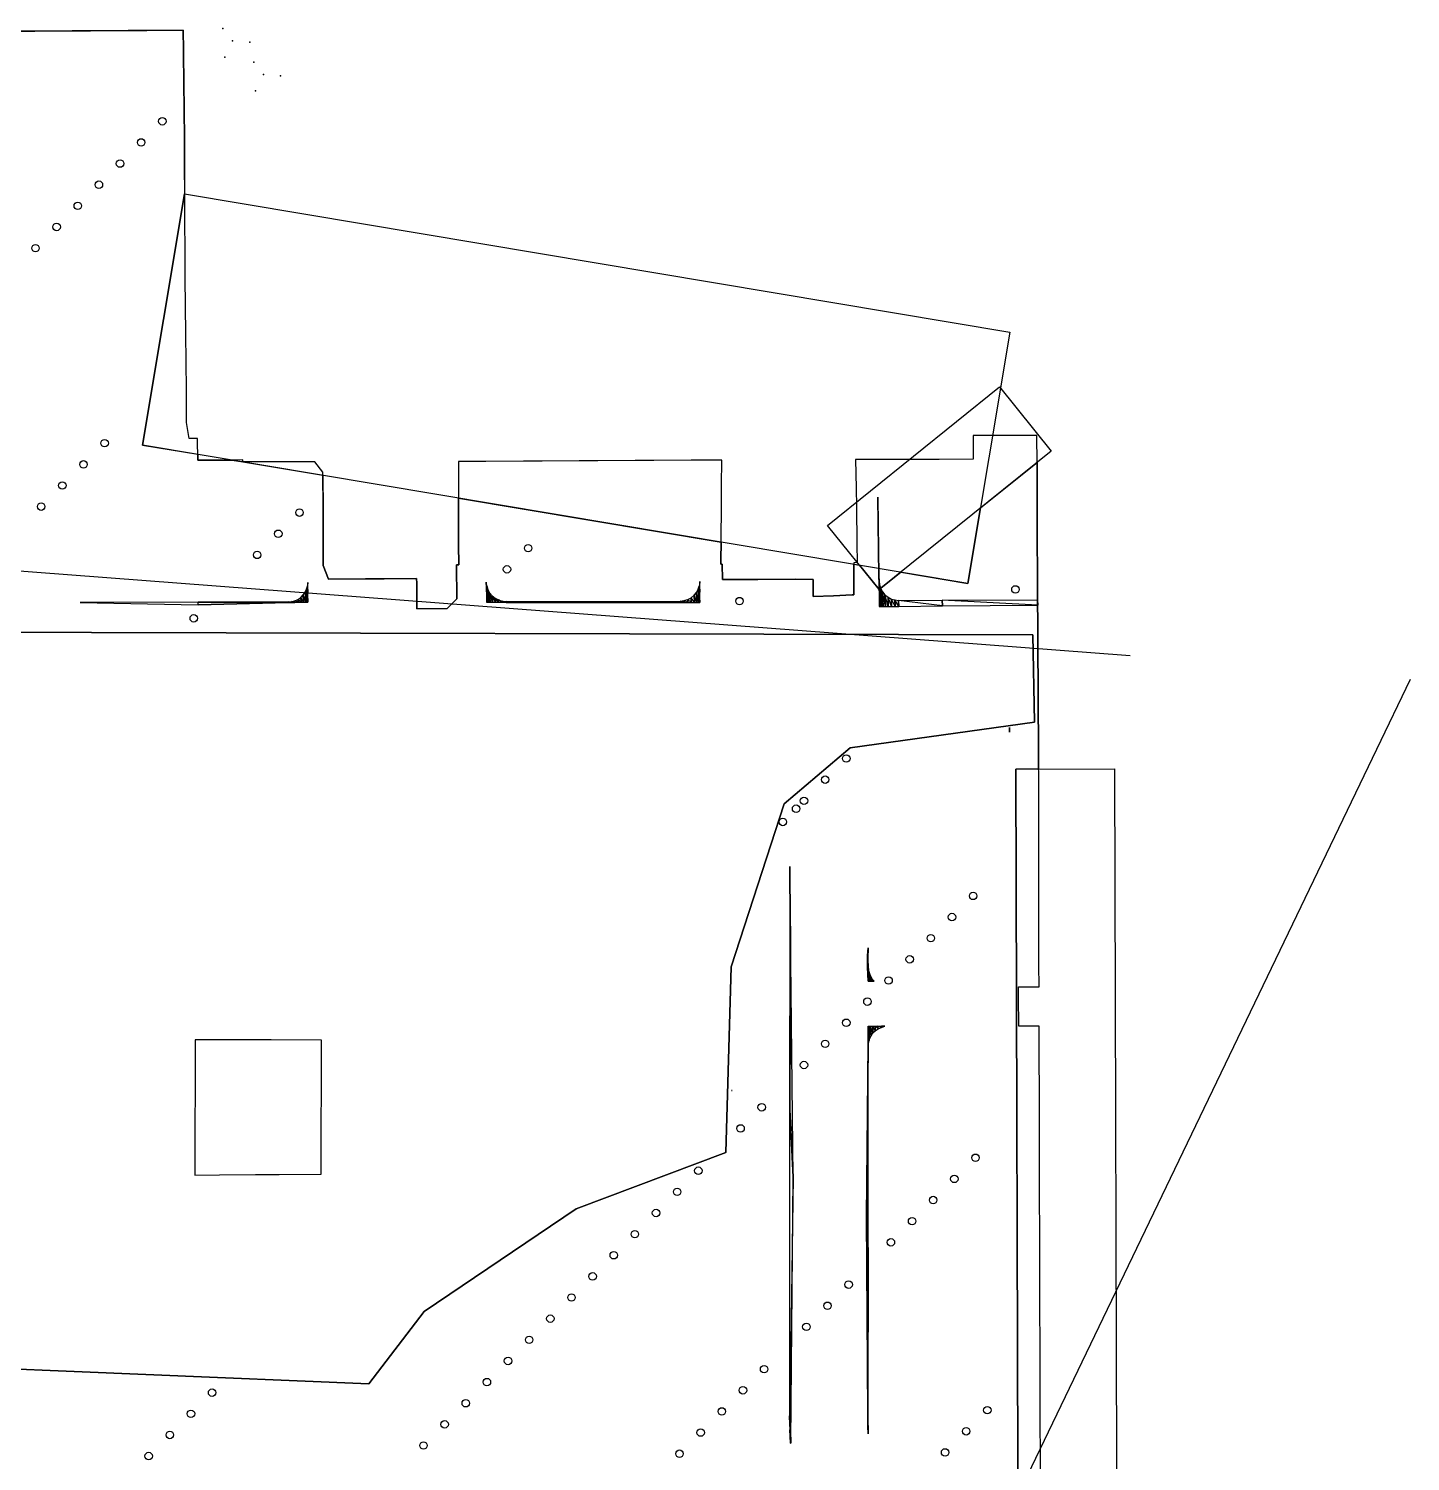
# Model space of a CAD drawing. Header units: metres. Extents: x 4 to 261, y 19 to 641.
# Drawn here: x 146.5 to 220.4, y 527.1 to 603.8 of the extents above; entities that cross this region are included whole.
import ezdxf

# ---------------------------------------------------------------- set-up
doc = ezdxf.new("R2010")
doc.units = ezdxf.units.M
for name, color, linetype in [('BOUNDARY', 7, 'Continuous'), ('BUILDING', 7, 'Continuous'), ('ELECTR_CABLE', 7, 'Continuous'), ('ELECTR_CABLE_COMM', 7, 'Continuous'), ('ROAD', 7, 'Continuous'), ('SIDEWALK_PATH', 7, 'Continuous'), ('TREE', 7, 'Continuous')]:
    doc.layers.add(name, color=color, linetype=linetype)

# ---------------------------------------------------------------- blocks, each defined once
blk = doc.blocks.new('СПИРЕЯ_СЕРАЯ')
blk.add_circle((0, 0), 0.2)
blk = doc.blocks.new('МИСКАНТУС_КИТАЙСКИЙ')
blk.add_circle((0, 0), 0.2)
blk = doc.blocks.new('ДЕРЕН_FLAVIRAMEA')
blk.add_circle((0, 0), 0.2)
blk = doc.blocks.new('ДЕРЕН_SIBIRICA')
blk.add_circle((0, 0), 0.2)
blk = doc.blocks.new('BEREZA')
blk.add_circle((0, 0), 0.2)

msp = doc.modelspace()

# ---------------------------------------------------------------- linework, layer by layer
at = {"layer": 'BOUNDARY'}
msp.add_lwpolyline([(200.621, 525.827), (200.621, 527.828), (200.606, 528.828), (200.606, 530.829), (200.606, 531.815), (200.606, 533.816), (200.591, 534.816), (200.591, 536.802), (200.591, 537.802), (200.591, 539.803), (200.576, 540.804), (200.576, 542.79), (200.576, 543.79), (200.576, 545.791), (200.576, 546.791), (200.561, 548.777), (200.561, 549.778), (200.561, 550.39), (200.561, 550.39), (199.471, 550.39), (199.471, 550.39), (199.471, 550.673), (199.456, 551.674), (199.456, 552.495), (199.456, 552.495), (200.561, 552.495), (200.561, 552.495), (200.561, 552.585), (200.546, 553.585), (200.546, 555.571), (200.546, 556.571), (200.546, 558.572), (200.531, 559.573), (200.531, 561.559), (200.531, 562.559), (200.531, 563.634), (200.531, 563.634), (200.516, 564.56), (200.516, 565.56), (200.501, 567.546), (200.501, 568.547), (200.486, 570.547), (200.486, 571.548), (200.472, 573.534), (200.472, 574.534), (200.457, 576.535), (200.457, 577.52), (200.442, 579.521), (200.442, 580.522), (200.427, 582.015), (200.427, 582.015), (199.934, 582.015), (198.934, 582.015), (198.068, 582), (198.068, 582), (197.022, 582), (197.022, 582), (197.022, 581.91), (197.022, 580.91), (197.022, 580.746), (197.022, 580.746), (195.201, 580.731), (194.215, 580.731), (192.214, 580.716), (191.214, 580.716), (190.736, 580.716), (190.736, 580.716), (190.766, 579.193), (190.781, 578.192), (190.796, 576.206), (190.811, 575.206), (190.632, 575.191), (190.632, 575.191), (190.632, 573.474), (190.632, 573.474), (190.557, 573.474), (189.557, 573.429), (188.467, 573.399), (188.467, 573.399), (188.467, 574.31), (187.496, 574.325), (185.495, 574.31), (184.495, 574.31), (183.614, 574.31), (183.614, 574.31), (183.599, 575.116), (183.599, 575.116), (183.524, 575.116), (183.524, 575.116), (183.524, 575.34), (183.539, 576.326), (183.554, 578.327), (183.554, 579.327), (183.569, 580.686), (183.569, 580.686), (182.927, 580.686), (181.926, 580.686), (179.941, 580.671), (178.94, 580.671), (176.939, 580.656), (175.939, 580.656), (173.953, 580.641), (172.953, 580.641), (170.952, 580.626), (169.951, 580.626), (169.474, 580.626), (169.474, 580.626), (169.474, 579.118), (169.488, 578.118), (169.488, 576.117), (169.503, 575.131), (169.503, 575.087), (169.503, 575.087), (169.369, 575.087), (169.369, 575.087), (169.384, 573.265), (168.876, 572.757), (167.249, 572.727), (167.249, 572.727), (167.249, 573.101), (167.249, 574.101), (167.234, 574.355), (167.234, 574.355), (165.502, 574.34), (164.501, 574.34), (162.515, 574.325), (162.232, 575.057), (162.232, 577.043), (162.232, 578.043), (162.217, 580.044), (161.784, 580.596), (159.783, 580.596), (158.783, 580.596), (157.946, 580.596), (157.946, 580.596), (157.946, 580.701), (157.946, 580.701), (156.901, 580.686), (155.901, 580.686), (155.527, 580.686), (155.527, 580.686), (155.513, 581.851), (155.513, 581.851), (155.065, 581.851), (154.93, 582.702), (154.915, 584.703), (154.9, 585.703), (154.885, 587.704), (154.87, 588.689), (154.856, 590.69), (154.856, 591.691), (154.841, 593.691), (154.826, 594.677), (154.811, 596.678), (154.811, 597.678), (154.796, 599.679), (154.781, 600.664), (154.766, 602.665), (154.751, 603.666), (154.751, 603.695), (154.751, 603.695), (152.795, 603.681), (151.795, 603.681), (149.794, 603.666), (148.808, 603.666), (146.807, 603.651), (145.807, 603.651)], dxfattribs=at)
at = {"layer": 'BUILDING'}
for points in [[(154.822, 594.939), (198.995, 587.532), (196.741, 574.091), (152.568, 581.498)], [(201.203, 581.179), (191.99, 573.758), (189.226, 577.19), (198.438, 584.611)], [(204.712, 520.81), (199.426, 520.795), (199.304, 564.157), (204.59, 564.172)], [(158.663, 549.658), (158.618, 549.658), (158.618, 549.658), (158.185, 549.658), (158.185, 549.658), (156.677, 549.658), (156.677, 549.658), (155.393, 549.658), (155.393, 549.658), (155.378, 542.416), (155.378, 542.416), (156.692, 542.431), (156.692, 542.431), (158.618, 542.446), (158.618, 542.446), (158.633, 542.446), (158.633, 542.446), (159.469, 542.446), (159.469, 542.446), (159.887, 542.461), (159.887, 542.461), (162.127, 542.476), (162.127, 542.476), (162.157, 549.643), (162.157, 549.643), (159.454, 549.658), (159.454, 549.658), (158.663, 549.658)]]:
    msp.add_lwpolyline(points, close=True, dxfattribs=at)
at = {"layer": 'ELECTR_CABLE'}
msp.add_line((180.951, 486.9), (220.421, 568.966), dxfattribs=at)
at = {"layer": 'ELECTR_CABLE_COMM'}
msp.add_line((94.415, 578.693), (205.418, 570.232), dxfattribs=at)
at = {"layer": 'GROUND'}
for points in [[(145.807, 603.651), (146.807, 603.651), (148.808, 603.666), (149.794, 603.666), (151.795, 603.681), (152.795, 603.681), (154.751, 603.695), (154.751, 603.666), (154.766, 602.665), (154.781, 600.664), (154.796, 599.679), (154.811, 597.678), (154.811, 596.678), (154.824, 594.939), (154.822, 594.939), (152.568, 581.498), (155.523, 581.003), (155.527, 580.686), (155.901, 580.686), (156.901, 580.686), (157.372, 580.693), (157.946, 580.596), (157.946, 580.596), (157.946, 580.596), (162.218, 579.88), (162.232, 578.043), (162.232, 577.043), (162.232, 575.057), (162.515, 574.325), (164.501, 574.34), (165.502, 574.34), (167.234, 574.355), (167.249, 574.101), (167.249, 573.101), (167.249, 572.727), (168.876, 572.757), (169.384, 573.265), (169.369, 575.087), (169.503, 575.087), (169.503, 575.131), (169.488, 576.117), (169.488, 578.118), (169.48, 578.662), (183.539, 576.305), (183.524, 575.34), (183.524, 575.116), (183.599, 575.116), (183.614, 574.31), (184.495, 574.31), (185.495, 574.31), (187.496, 574.325), (188.467, 574.31), (188.467, 573.399), (189.557, 573.429), (190.557, 573.474), (190.632, 573.474), (190.632, 575.115), (190.938, 575.064), (191.99, 573.758), (193.151, 574.693), (196.741, 574.091), (197.419, 578.13), (200.441, 580.565), (200.442, 580.522), (200.442, 579.521), (200.457, 577.52), (200.457, 576.535), (200.472, 574.534), (200.472, 573.534), (200.486, 571.548), (200.486, 570.547), (200.501, 568.547), (200.501, 567.546), (200.516, 565.56), (200.516, 564.56), (200.523, 564.16), (199.304, 564.157), (199.426, 520.795)], [(140.788, 532.244), (164.686, 531.242), (167.639, 535.13), (175.774, 540.61), (183.782, 543.625), (184.072, 553.573), (186.911, 562.286), (190.441, 565.29), (200.311, 566.666), (200.211, 571.346), (142.635, 571.478)]]:
    msp.add_lwpolyline(points, dxfattribs=at)
at = {"layer": 'ROAD'}
msp.add_lwpolyline([(142.635, 571.478), (200.211, 571.346), (200.311, 566.666), (190.441, 565.29), (186.911, 562.286), (184.072, 553.573), (183.782, 543.625), (175.774, 540.61), (167.639, 535.13), (164.686, 531.242), (140.788, 532.244)], dxfattribs=at)
for points in [[(198.963, 566.134), (198.963, 566.381), (198.973, 566.134)], [(184.092, 546.955), (184.123, 546.956), (184.123, 546.955)]]:
    msp.add_lwpolyline(points, close=True, dxfattribs=at)
at = {"layer": 'SIDEWALK_PATH'}
for points in [[(191.916, 578.715), (191.916, 578.67), (191.916, 578.67), (191.975, 574.504), (191.975, 574.504), (191.916, 578.715), (191.916, 578.67), (191.975, 574.504), (191.975, 574.504), (191.99, 574.206), (191.99, 574.206), (191.916, 578.67)], [(192.05, 572.862), (191.975, 574.504), (191.975, 574.504), (191.99, 572.862), (191.99, 572.862), (192.05, 572.862)], [(161.276, 573.623), (161.306, 573.086), (161.306, 573.086), (161.172, 573.474), (161.172, 573.474), (161.276, 573.623), (161.306, 573.086), (161.172, 573.474), (161.172, 573.474), (161.187, 573.086), (161.187, 573.086), (161.306, 573.086)], [(161.351, 573.788), (161.381, 573.086), (161.381, 573.086), (161.276, 573.623), (161.276, 573.623), (161.351, 573.788), (161.381, 573.086), (161.276, 573.623), (161.276, 573.623), (161.306, 573.086), (161.306, 573.086), (161.381, 573.086)], [(161.381, 573.892), (161.41, 573.086), (161.41, 573.086), (161.351, 573.788), (161.351, 573.788), (161.381, 573.892), (161.41, 573.086), (161.351, 573.788), (161.351, 573.788), (161.381, 573.086), (161.381, 573.086), (161.41, 573.086)], [(161.396, 573.967), (161.41, 573.608), (161.41, 573.608), (161.381, 573.892), (161.381, 573.892), (161.396, 573.967), (161.41, 573.608), (161.381, 573.892), (161.381, 573.892), (161.41, 573.086), (161.41, 573.086), (161.41, 573.608)], [(161.41, 574.146), (161.396, 573.967), (161.396, 573.967), (161.41, 573.608), (161.41, 573.608), (161.41, 574.146)], [(171.041, 573.086), (171.026, 573.086), (171.026, 573.086), (170.967, 574.161), (170.967, 574.161), (171.041, 573.086), (171.026, 573.086), (170.967, 574.161), (170.967, 574.161), (170.982, 573.086), (170.982, 573.086), (171.026, 573.086)], [(171.041, 573.086), (170.997, 573.967), (170.997, 573.967), (170.967, 574.161), (170.967, 574.161), (171.041, 573.086)], [(171.056, 573.773), (171.086, 573.086), (171.086, 573.086), (170.997, 573.967), (170.997, 573.967), (171.056, 573.773), (171.086, 573.086), (170.997, 573.967), (170.997, 573.967), (171.041, 573.086), (171.041, 573.086), (171.086, 573.086)], [(171.146, 573.593), (171.176, 573.086), (171.176, 573.086), (171.056, 573.773), (171.056, 573.773), (171.146, 573.593), (171.176, 573.086), (171.056, 573.773), (171.056, 573.773), (171.086, 573.086), (171.086, 573.086), (171.176, 573.086)], [(182.21, 573.608), (182.24, 573.071), (182.24, 573.071), (182.091, 573.459), (182.091, 573.459), (182.21, 573.608), (182.24, 573.071), (182.091, 573.459), (182.091, 573.459), (182.106, 573.071), (182.106, 573.071), (182.24, 573.071)], [(182.315, 573.788), (182.345, 573.071), (182.345, 573.071), (182.21, 573.608), (182.21, 573.608), (182.315, 573.788), (182.345, 573.071), (182.21, 573.608), (182.21, 573.608), (182.24, 573.071), (182.24, 573.071), (182.345, 573.071)], [(182.345, 573.892), (182.389, 573.071), (182.389, 573.071), (182.315, 573.788), (182.315, 573.788), (182.345, 573.892), (182.389, 573.071), (182.315, 573.788), (182.315, 573.788), (182.345, 573.071), (182.345, 573.071), (182.389, 573.071)], [(182.374, 573.982), (182.389, 573.623), (182.389, 573.623), (182.345, 573.892), (182.345, 573.892), (182.374, 573.982), (182.389, 573.623), (182.345, 573.892), (182.345, 573.892), (182.389, 573.071), (182.389, 573.071), (182.389, 573.623)], [(182.389, 574.191), (182.374, 573.982), (182.374, 573.982), (182.389, 573.623), (182.389, 573.623), (182.389, 574.191)], [(192.005, 574.011), (192.065, 572.862), (192.065, 572.862), (191.99, 574.206), (191.99, 574.206), (192.005, 574.011), (192.065, 572.862), (191.99, 574.206), (191.99, 574.206), (192.05, 572.862), (192.05, 572.862), (192.065, 572.862)], [(192.08, 573.817), (192.125, 572.862), (192.125, 572.862), (192.005, 574.011), (192.005, 574.011), (192.08, 573.817), (192.125, 572.862), (192.005, 574.011), (192.005, 574.011), (192.065, 572.862), (192.065, 572.862), (192.125, 572.862)], [(192.17, 573.638), (192.214, 572.862), (192.214, 572.862), (192.08, 573.817), (192.08, 573.817), (192.17, 573.638), (192.214, 572.862), (192.08, 573.817), (192.08, 573.817), (192.125, 572.862), (192.125, 572.862), (192.214, 572.862)], [(192.304, 573.474), (192.334, 572.862), (192.334, 572.862), (192.17, 573.638), (192.17, 573.638), (192.304, 573.474), (192.334, 572.862), (192.17, 573.638), (192.17, 573.638), (192.214, 572.862), (192.214, 572.862), (192.334, 572.862)], [(160.365, 573.071), (155.542, 572.951), (155.542, 572.951), (155.542, 573.086), (155.542, 573.086), (160.365, 573.071), (155.542, 572.951), (155.542, 573.086), (155.542, 573.086), (149.241, 573.071), (149.241, 573.071), (155.542, 572.951)], [(160.365, 573.071), (160.365, 573.101), (160.365, 573.101), (155.542, 573.086), (155.542, 573.086), (160.365, 573.071)], [(160.544, 573.116), (160.544, 573.071), (160.544, 573.071), (160.365, 573.101), (160.365, 573.101), (160.544, 573.116), (160.544, 573.071), (160.365, 573.101), (160.365, 573.101), (160.365, 573.071), (160.365, 573.071), (160.544, 573.071)], [(160.724, 573.16), (160.724, 573.071), (160.724, 573.071), (160.544, 573.116), (160.544, 573.116), (160.724, 573.16), (160.724, 573.071), (160.544, 573.116), (160.544, 573.116), (160.544, 573.071), (160.544, 573.071), (160.724, 573.071)], [(160.888, 573.235), (160.903, 573.086), (160.903, 573.086), (160.724, 573.16), (160.724, 573.16), (160.888, 573.235), (160.903, 573.086), (160.724, 573.16), (160.724, 573.16), (160.724, 573.071), (160.724, 573.071), (160.903, 573.086)], [(161.037, 573.34), (161.052, 573.086), (161.052, 573.086), (160.888, 573.235), (160.888, 573.235), (161.037, 573.34), (161.052, 573.086), (160.888, 573.235), (160.888, 573.235), (160.903, 573.086), (160.903, 573.086), (161.052, 573.086)], [(161.172, 573.474), (161.187, 573.086), (161.187, 573.086), (161.037, 573.34), (161.037, 573.34), (161.172, 573.474), (161.187, 573.086), (161.037, 573.34), (161.037, 573.34), (161.052, 573.086), (161.052, 573.086), (161.187, 573.086)], [(171.28, 573.429), (171.295, 573.086), (171.295, 573.086), (171.146, 573.593), (171.146, 573.593), (171.28, 573.429), (171.295, 573.086), (171.146, 573.593), (171.146, 573.593), (171.176, 573.086), (171.176, 573.086), (171.295, 573.086)], [(171.445, 573.295), (171.459, 573.086), (171.459, 573.086), (171.28, 573.429), (171.28, 573.429), (171.445, 573.295), (171.459, 573.086), (171.28, 573.429), (171.28, 573.429), (171.295, 573.086), (171.295, 573.086), (171.459, 573.086)], [(171.624, 573.205), (171.624, 573.086), (171.624, 573.086), (171.445, 573.295), (171.445, 573.295), (171.624, 573.205), (171.624, 573.086), (171.445, 573.295), (171.445, 573.295), (171.459, 573.086), (171.459, 573.086), (171.624, 573.086)], [(171.818, 573.145), (171.818, 573.086), (171.818, 573.086), (171.624, 573.205), (171.624, 573.205), (171.818, 573.145), (171.818, 573.086), (171.624, 573.205), (171.624, 573.205), (171.624, 573.086), (171.624, 573.086), (171.818, 573.086)], [(172.027, 573.131), (172.027, 573.071), (172.027, 573.071), (171.818, 573.145), (171.818, 573.145), (172.027, 573.131), (172.027, 573.071), (171.818, 573.145), (171.818, 573.145), (171.818, 573.086), (171.818, 573.086), (172.027, 573.071)], [(181.344, 573.145), (181.359, 573.071), (181.359, 573.071), (172.027, 573.131), (172.027, 573.131), (181.344, 573.145), (181.359, 573.071), (172.027, 573.131), (172.027, 573.131), (172.027, 573.071), (172.027, 573.071), (181.359, 573.071)], [(181.553, 573.175), (181.553, 573.071), (181.553, 573.071), (181.344, 573.145), (181.344, 573.145), (181.553, 573.175), (181.553, 573.071), (181.344, 573.145), (181.344, 573.145), (181.359, 573.071), (181.359, 573.071), (181.553, 573.071)], [(181.747, 573.235), (181.762, 573.071), (181.762, 573.071), (181.553, 573.175), (181.553, 573.175), (181.747, 573.235), (181.762, 573.071), (181.553, 573.175), (181.553, 573.175), (181.553, 573.071), (181.553, 573.071), (181.762, 573.071)], [(181.926, 573.325), (181.941, 573.071), (181.941, 573.071), (181.747, 573.235), (181.747, 573.235), (181.926, 573.325), (181.941, 573.071), (181.747, 573.235), (181.747, 573.235), (181.762, 573.071), (181.762, 573.071), (181.941, 573.071)], [(182.091, 573.459), (182.106, 573.071), (182.106, 573.071), (181.926, 573.325), (181.926, 573.325), (182.091, 573.459), (182.106, 573.071), (181.926, 573.325), (181.926, 573.325), (181.941, 573.071), (181.941, 573.071), (182.106, 573.071)], [(192.468, 573.354), (192.483, 572.862), (192.483, 572.862), (192.304, 573.474), (192.304, 573.474), (192.468, 573.354), (192.483, 572.862), (192.304, 573.474), (192.304, 573.474), (192.334, 572.862), (192.334, 572.862), (192.483, 572.862)], [(192.647, 573.25), (192.662, 572.862), (192.662, 572.862), (192.468, 573.354), (192.468, 573.354), (192.647, 573.25), (192.662, 572.862), (192.468, 573.354), (192.468, 573.354), (192.483, 572.862), (192.483, 572.862), (192.662, 572.862)], [(192.841, 573.205), (192.856, 572.862), (192.856, 572.862), (192.647, 573.25), (192.647, 573.25), (192.841, 573.205), (192.856, 572.862), (192.647, 573.25), (192.647, 573.25), (192.662, 572.862), (192.662, 572.862), (192.856, 572.862)], [(193.036, 573.175), (193.051, 572.862), (193.051, 572.862), (192.841, 573.205), (192.841, 573.205), (193.036, 573.175), (193.051, 572.862), (192.841, 573.205), (192.841, 573.205), (192.856, 572.862), (192.856, 572.862), (193.051, 572.862)], [(195.365, 573.19), (195.38, 572.892), (195.38, 572.892), (193.036, 573.175), (193.036, 573.175), (195.365, 573.19), (195.38, 572.892), (193.036, 573.175), (193.036, 573.175), (193.051, 572.862), (193.051, 572.862), (195.38, 572.892)], [(200.472, 573.205), (200.486, 572.936), (200.486, 572.936), (195.365, 573.19), (195.365, 573.19), (200.472, 573.205), (200.486, 572.936), (195.365, 573.19), (195.365, 573.19), (195.38, 572.892), (195.38, 572.892), (200.486, 572.936)], [(187.212, 558.945), (187.227, 556.004), (187.227, 556.004), (187.242, 555.511), (187.242, 555.511), (187.212, 558.945), (187.227, 556.004), (187.242, 555.511), (187.242, 555.511), (187.242, 555.496), (187.242, 555.496), (187.227, 556.004)], [(187.227, 556.004), (187.242, 555.496), (187.242, 555.496), (187.212, 545.94), (187.212, 545.94), (187.227, 556.004), (187.242, 555.496), (187.212, 545.94), (187.212, 545.94), (187.391, 542.312), (187.391, 542.312), (187.242, 555.496)], [(191.408, 554.585), (191.408, 554.362), (191.408, 554.362), (191.378, 554.182), (191.378, 554.182), (191.408, 554.585), (191.408, 554.362), (191.378, 554.182), (191.378, 554.182), (191.408, 553.54), (191.408, 553.54), (191.408, 554.362)], [(191.378, 554.182), (191.453, 552.809), (191.453, 552.809), (191.378, 554.048), (191.378, 554.048), (191.378, 554.182), (191.453, 552.809), (191.378, 554.048), (191.378, 554.048), (191.438, 552.809), (191.438, 552.809), (191.453, 552.809)], [(191.378, 554.048), (191.438, 552.809), (191.438, 552.809), (191.378, 553.69), (191.378, 553.69), (191.378, 554.048), (191.438, 552.809), (191.378, 553.69), (191.378, 553.69), (191.423, 552.809), (191.423, 552.809), (191.438, 552.809)], [(191.423, 552.809), (191.378, 553.69), (191.378, 553.69), (191.378, 553.555), (191.378, 553.555), (191.423, 552.809)], [(191.423, 552.809), (191.408, 552.809), (191.408, 552.809), (191.378, 553.555), (191.378, 553.555), (191.423, 552.809), (191.408, 552.809), (191.378, 553.555), (191.378, 553.555), (191.378, 553.286), (191.378, 553.286), (191.408, 552.809)], [(191.408, 553.54), (191.408, 553.54), (191.408, 553.54), (191.453, 552.809), (191.453, 552.809), (191.408, 553.54), (191.408, 553.54), (191.453, 552.809), (191.453, 552.809), (191.423, 553.376), (191.423, 553.376), (191.408, 553.54)], [(191.468, 553.212), (191.483, 552.809), (191.483, 552.809), (191.423, 553.376), (191.423, 553.376), (191.468, 553.212), (191.483, 552.809), (191.423, 553.376), (191.423, 553.376), (191.453, 552.809), (191.453, 552.809), (191.483, 552.809)], [(191.528, 553.062), (191.542, 552.794), (191.542, 552.794), (191.468, 553.212), (191.468, 553.212), (191.528, 553.062), (191.542, 552.794), (191.468, 553.212), (191.468, 553.212), (191.483, 552.809), (191.483, 552.809), (191.542, 552.794)], [(191.617, 552.913), (191.617, 552.794), (191.617, 552.794), (191.528, 553.062), (191.528, 553.062), (191.617, 552.913), (191.617, 552.794), (191.528, 553.062), (191.528, 553.062), (191.542, 552.794), (191.542, 552.794), (191.617, 552.794)], [(191.722, 552.794), (191.617, 552.913), (191.617, 552.913), (191.617, 552.794), (191.617, 552.794), (191.722, 552.794)], [(191.438, 550.39), (191.468, 549.718), (191.468, 549.718), (191.408, 550.39), (191.408, 550.39), (191.438, 550.39), (191.468, 549.718), (191.408, 550.39), (191.408, 550.39), (191.453, 549.628), (191.453, 549.628), (191.468, 549.718)], [(191.408, 550.39), (191.453, 549.628), (191.453, 549.628), (191.408, 549.897), (191.408, 549.897), (191.408, 550.39), (191.453, 549.628), (191.408, 549.897), (191.408, 549.897), (191.423, 549.539), (191.423, 549.539), (191.453, 549.628)], [(191.408, 549.897), (191.423, 549.539), (191.423, 549.539), (191.408, 549.464), (191.408, 549.464), (191.408, 549.897), (191.423, 549.539), (191.408, 549.464), (191.408, 549.464), (191.408, 549.345), (191.408, 549.345), (191.423, 549.539)], [(191.528, 550.39), (191.557, 549.882), (191.557, 549.882), (191.438, 550.39), (191.438, 550.39), (191.528, 550.39), (191.557, 549.882), (191.438, 550.39), (191.438, 550.39), (191.468, 549.718), (191.468, 549.718), (191.557, 549.882)], [(191.647, 550.39), (191.662, 550.031), (191.662, 550.031), (191.528, 550.39), (191.528, 550.39), (191.647, 550.39), (191.662, 550.031), (191.528, 550.39), (191.528, 550.39), (191.557, 549.882), (191.557, 549.882), (191.662, 550.031)], [(191.781, 550.39), (191.781, 550.151), (191.781, 550.151), (191.647, 550.39), (191.647, 550.39), (191.781, 550.39), (191.781, 550.151), (191.647, 550.39), (191.647, 550.39), (191.662, 550.031), (191.662, 550.031), (191.781, 550.151)], [(191.931, 550.39), (191.946, 550.255), (191.946, 550.255), (191.781, 550.39), (191.781, 550.39), (191.931, 550.39), (191.946, 550.255), (191.781, 550.39), (191.781, 550.39), (191.781, 550.151), (191.781, 550.151), (191.946, 550.255)], [(192.11, 550.39), (192.11, 550.33), (192.11, 550.33), (191.931, 550.39), (191.931, 550.39), (192.11, 550.39), (192.11, 550.33), (191.931, 550.39), (191.931, 550.39), (191.946, 550.255), (191.946, 550.255), (192.11, 550.33)], [(192.289, 550.39), (192.11, 550.39), (192.11, 550.39), (192.11, 550.33), (192.11, 550.33), (192.289, 550.39)], [(191.408, 549.464), (191.408, 549.345), (191.408, 549.345), (191.318, 540.162), (191.318, 540.162), (191.408, 549.464), (191.408, 549.345), (191.318, 540.162), (191.318, 540.162), (191.408, 538.37), (191.408, 538.37), (191.408, 549.345)], [(187.212, 545.94), (187.391, 542.312), (187.391, 542.312), (187.212, 529.605), (187.212, 529.605), (187.212, 545.94), (187.391, 542.312), (187.212, 529.605), (187.212, 529.605), (187.272, 528.157), (187.272, 528.157), (187.391, 542.312)], [(191.318, 540.162), (191.408, 538.37), (191.408, 538.37), (191.393, 529.65), (191.393, 529.65), (191.318, 540.162), (191.408, 538.37), (191.393, 529.65), (191.393, 529.65), (191.393, 529.485), (191.393, 529.485), (191.408, 538.37)], [(187.212, 529.605), (187.272, 528.157), (187.272, 528.157), (187.197, 529.5), (187.197, 529.5), (187.212, 529.605), (187.272, 528.157), (187.197, 529.5), (187.197, 529.5), (187.272, 528.067), (187.272, 528.067), (187.272, 528.157)], [(187.197, 529.485), (187.197, 529.485), (187.197, 529.485), (187.272, 528.067), (187.272, 528.067), (187.197, 529.485), (187.197, 529.485), (187.272, 528.067), (187.272, 528.067), (187.197, 529.5), (187.197, 529.5), (187.197, 529.485)], [(187.272, 528.067), (187.197, 529.485), (187.197, 529.485), (187.212, 528.784), (187.212, 528.784), (187.272, 528.067)], [(191.393, 529.485), (191.408, 528.575), (191.408, 528.575), (191.393, 528.993), (191.393, 528.993), (191.393, 529.485), (191.408, 528.575), (191.393, 528.993), (191.393, 528.993), (191.393, 528.724), (191.393, 528.724), (191.408, 528.575)], [(187.272, 528.067), (187.242, 528.067), (187.242, 528.067), (187.212, 528.784), (187.212, 528.784), (187.272, 528.067), (187.242, 528.067), (187.212, 528.784), (187.212, 528.784), (187.242, 528.082), (187.242, 528.082), (187.242, 528.067)]]:
    msp.add_lwpolyline(points, close=True, dxfattribs=at)
at = {"layer": 'TREE'}
for p in [(156.869, 603.785), (157.388, 603.128), (158.318, 603.053), (156.974, 602.262), (158.527, 601.993), (159.046, 601.336), (159.96, 601.261), (158.616, 600.455)]:
    msp.add_point(p, dxfattribs=at)

# ---------------------------------------------------------------- block references
at = {"layer": 'BUSH'}
for name, p in [('СПИРЕЯ_СЕРАЯ', (153.631, 598.826)), ('СПИРЕЯ_СЕРАЯ', (152.499, 597.695)), ('СПИРЕЯ_СЕРАЯ', (151.368, 596.564)), ('СПИРЕЯ_СЕРАЯ', (150.237, 595.432)), ('ДЕРЕН_SIBIRICA', (149.105, 594.301)), ('ДЕРЕН_SIBIRICA', (147.974, 593.17)), ('ДЕРЕН_SIBIRICA', (146.842, 592.038)), ('ДЕРЕН_SIBIRICA', (150.542, 581.596)), ('ДЕРЕН_FLAVIRAMEA', (149.411, 580.464)), ('ДЕРЕН_FLAVIRAMEA', (148.279, 579.333)), ('ДЕРЕН_FLAVIRAMEA', (147.148, 578.202)), ('СПИРЕЯ_СЕРАЯ', (160.969, 577.88)), ('СПИРЕЯ_СЕРАЯ', (159.837, 576.749)), ('ДЕРЕН_FLAVIRAMEA', (173.208, 575.977)), ('ДЕРЕН_SIBIRICA', (158.706, 575.618)), ('ДЕРЕН_FLAVIRAMEA', (172.076, 574.846)), ('ДЕРЕН_SIBIRICA', (199.285, 573.77)), ('МИСКАНТУС_КИТАЙСКИЙ', (184.518, 573.145)), ('ДЕРЕН_SIBIRICA', (155.312, 572.223)), ('ДЕРЕН_SIBIRICA', (190.234, 564.719)), ('ДЕРЕН_SIBIRICA', (189.103, 563.588)), ('ДЕРЕН_SIBIRICA', (187.971, 562.457)), ('ДЕРЕН_FLAVIRAMEA', (186.84, 561.325)), ('ДЕРЕН_FLAVIRAMEA', (197.022, 557.365)), ('ДЕРЕН_FLAVIRAMEA', (195.891, 556.234)), ('ДЕРЕН_FLAVIRAMEA', (194.76, 555.103)), ('МИСКАНТУС_КИТАЙСКИЙ', (193.628, 553.971)), ('МИСКАНТУС_КИТАЙСКИЙ', (192.497, 552.84)), ('МИСКАНТУС_КИТАЙСКИЙ', (191.365, 551.708)), ('МИСКАНТУС_КИТАЙСКИЙ', (190.234, 550.577)), ('СПИРЕЯ_СЕРАЯ', (189.103, 549.446)), ('СПИРЕЯ_СЕРАЯ', (187.971, 548.314)), ('СПИРЕЯ_СЕРАЯ', (185.709, 546.052)), ('СПИРЕЯ_СЕРАЯ', (184.577, 544.92)), ('ДЕРЕН_FLAVIRAMEA', (197.149, 543.35)), ('СПИРЕЯ_СЕРАЯ', (182.315, 542.658)), ('ДЕРЕН_FLAVIRAMEA', (196.017, 542.218)), ('ДЕРЕН_SIBIRICA', (181.183, 541.526)), ('ДЕРЕН_FLAVIRAMEA', (194.886, 541.087)), ('ДЕРЕН_SIBIRICA', (180.052, 540.395)), ('ДЕРЕН_FLAVIRAMEA', (193.755, 539.955)), ('ДЕРЕН_SIBIRICA', (178.92, 539.263)), ('ДЕРЕН_SIBIRICA', (177.789, 538.132)), ('МИСКАНТУС_КИТАЙСКИЙ', (192.623, 538.824)), ('ДЕРЕН_FLAVIRAMEA', (176.658, 537.001)), ('ДЕРЕН_FLAVIRAMEA', (175.526, 535.869)), ('МИСКАНТУС_КИТАЙСКИЙ', (190.36, 536.561)), ('МИСКАНТУС_КИТАЙСКИЙ', (189.229, 535.43)), ('ДЕРЕН_FLAVIRAMEA', (174.395, 534.738)), ('МИСКАНТУС_КИТАЙСКИЙ', (188.098, 534.299)), ('ДЕРЕН_FLAVIRAMEA', (173.264, 533.607)), ('МИСКАНТУС_КИТАЙСКИЙ', (172.132, 532.475)), ('СПИРЕЯ_СЕРАЯ', (185.835, 532.036)), ('МИСКАНТУС_КИТАЙСКИЙ', (171.001, 531.344)), ('ДЕРЕН_FLAVIRAMEA', (156.293, 530.778)), ('СПИРЕЯ_СЕРАЯ', (184.704, 530.905)), ('МИСКАНТУС_КИТАЙСКИЙ', (169.869, 530.212)), ('СПИРЕЯ_СЕРАЯ', (183.572, 529.773)), ('СПИРЕЯ_СЕРАЯ', (197.783, 529.842)), ('ДЕРЕН_FLAVIRAMEA', (155.162, 529.647)), ('МИСКАНТУС_КИТАЙСКИЙ', (168.738, 529.081)), ('ДЕРЕН_FLAVIRAMEA', (154.03, 528.515)), ('СПИРЕЯ_СЕРАЯ', (182.441, 528.642)), ('СПИРЕЯ_СЕРАЯ', (196.652, 528.711)), ('МИСКАНТУС_КИТАЙСКИЙ', (152.899, 527.384)), ('СПИРЕЯ_СЕРАЯ', (167.607, 527.95)), ('СПИРЕЯ_СЕРАЯ', (181.31, 527.51)), ('СПИРЕЯ_СЕРАЯ', (195.521, 527.579))]:
    msp.add_blockref(name, p, dxfattribs=at)
at = {"layer": 'TREE'}
msp.add_blockref('BEREZA', (187.547, 562.032), dxfattribs=at)

doc.saveas('drawing.dxf')
